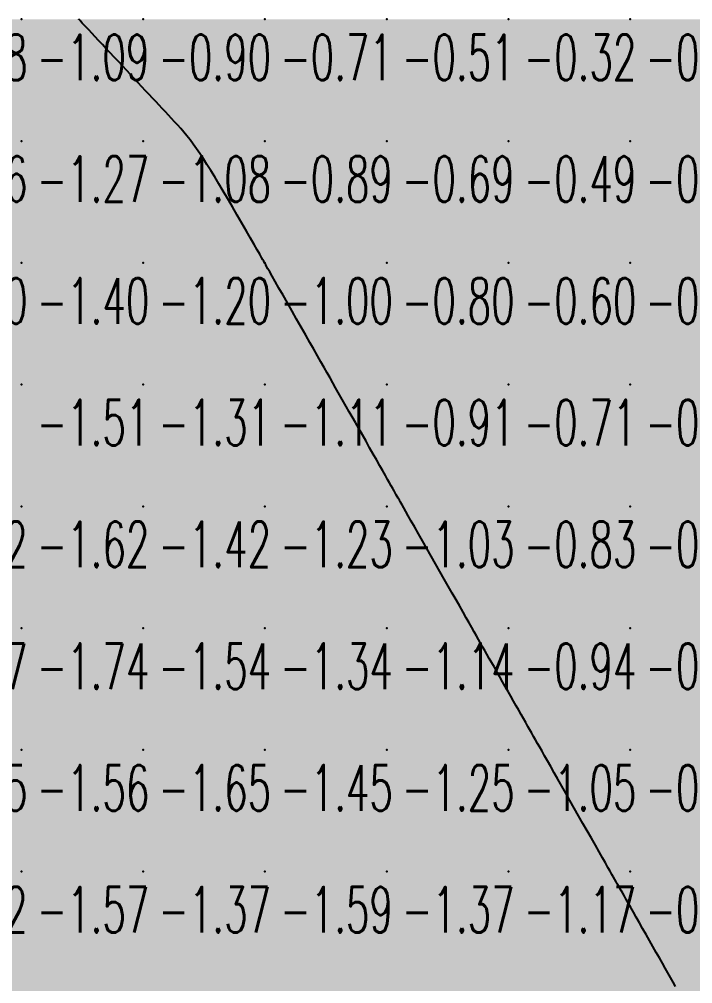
# Model space of a CAD drawing. Header units: millimetres. Extents: x 88261 to 90953, y 390274 to 392322.
# Drawn here: x 90150.1 to 90205.4, y 391898 to 391977.2 of the extents above; entities that cross this region are included whole.
import ezdxf
from ezdxf.enums import TextEntityAlignment as Align

# ---------------------------------------------------------------- set-up
doc = ezdxf.new("R2010")
doc.units = ezdxf.units.MM
doc.header["$LTSCALE"] = 25
for name, color, linetype in [('CN_03_00', 7, 'Continuous'), ('COTEAlt', 7, 'Continuous'), ('TN_COLORIAGE', 7, 'Continuous')]:
    doc.layers.add(name, color=color, linetype=linetype)
doc.styles.add('Simplex 1.0', font='Simplex.shx', dxfattribs={"width": 0.99, "height": 2.5})
doc.styles.get("Standard").update_dxf_attribs({"font": 'times.ttf'})

# ---------------------------------------------------------------- blocks, each defined once
blk = doc.blocks.new('COTE')
at = {"color": 0}
blk.add_point((0, 0), dxfattribs=at)
at = {"layer": 'COTEAlt'}
blk.add_attdef('ALT', text='', height=3.75, dxfattribs=at).set_placement((1.25, -1.25), align=Align.TOP_LEFT)

msp = doc.modelspace()

# ---------------------------------------------------------------- linework, layer by layer
at = {"layer": 'CN_03_00', "elevation": -1, "flags": 128}
msp.add_lwpolyline([(90203.98, 391897.806), (90203.769, 391898.177), (90203.558, 391898.547), (90203.344, 391898.924), (90203.123, 391899.313), (90202.892, 391899.72), (90202.647, 391900.151), (90202.386, 391900.611), (90202.113, 391901.092), (90201.832, 391901.586), (90201.55, 391902.083), (90201.271, 391902.574), (90201.001, 391903.05), (90200.744, 391903.502), (90200.507, 391903.92), (90200.292, 391904.298), (90200.099, 391904.637), (90199.926, 391904.941), (90199.771, 391905.214), (90199.632, 391905.46), (90199.506, 391905.682), (90199.391, 391905.884), (90199.286, 391906.07), (90199.186, 391906.244), (90199.089, 391906.417), (90198.986, 391906.596), (90198.874, 391906.794), (90198.747, 391907.018), (90198.598, 391907.28), (90198.422, 391907.59), (90198.214, 391907.956), (90197.969, 391908.387), (90197.692, 391908.875), (90197.388, 391909.411), (90197.062, 391909.985), (90196.72, 391910.587), (90196.367, 391911.207), (90196.01, 391911.837), (90195.653, 391912.466), (90195.301, 391913.085), (90194.958, 391913.689), (90194.626, 391914.273), (90194.308, 391914.834), (90194.005, 391915.366), (90193.722, 391915.866), (90193.459, 391916.328), (90193.22, 391916.749), (90193.006, 391917.126), (90192.813, 391917.465), (90192.637, 391917.775), (90192.473, 391918.064), (90192.316, 391918.34), (90192.162, 391918.611), (90192.006, 391918.887), (90191.842, 391919.174), (90191.668, 391919.48), (90191.484, 391919.805), (90191.29, 391920.146), (90191.088, 391920.502), (90190.879, 391920.871), (90190.663, 391921.25), (90190.442, 391921.639), (90190.217, 391922.035), (90189.99, 391922.435), (90189.761, 391922.838), (90189.534, 391923.238), (90189.309, 391923.633), (90189.09, 391924.02), (90188.877, 391924.394), (90188.673, 391924.753), (90188.481, 391925.093), (90188.3, 391925.411), (90188.127, 391925.715), (90187.958, 391926.012), (90187.789, 391926.31), (90187.615, 391926.617), (90187.431, 391926.94), (90187.234, 391927.287), (90187.018, 391927.667), (90186.781, 391928.085), (90186.522, 391928.541), (90186.244, 391929.03), (90185.948, 391929.551), (90185.636, 391930.1), (90185.31, 391930.674), (90184.971, 391931.271), (90184.621, 391931.888), (90184.262, 391932.519), (90183.901, 391933.156), (90183.543, 391933.786), (90183.194, 391934.4), (90182.861, 391934.985), (90182.551, 391935.531), (90182.27, 391936.026), (90182.024, 391936.46), (90181.817, 391936.824), (90181.646, 391937.125), (90181.505, 391937.373), (90181.388, 391937.58), (90181.288, 391937.756), (90181.2, 391937.91), (90181.119, 391938.054), (90181.037, 391938.197), (90180.951, 391938.349), (90180.855, 391938.517), (90180.748, 391938.706), (90180.626, 391938.921), (90180.486, 391939.168), (90180.325, 391939.451), (90180.14, 391939.776), (90179.928, 391940.149), (90179.688, 391940.573), (90179.424, 391941.038), (90179.141, 391941.535), (90178.847, 391942.053), (90178.548, 391942.58), (90178.248, 391943.107), (90177.956, 391943.622), (90177.676, 391944.115), (90177.413, 391944.578), (90177.165, 391945.014), (90176.93, 391945.428), (90176.704, 391945.826), (90176.483, 391946.215), (90176.265, 391946.599), (90176.046, 391946.985), (90175.822, 391947.378), (90175.592, 391947.784), (90175.352, 391948.206), (90175.1, 391948.649), (90174.835, 391949.116), (90174.554, 391949.611), (90174.255, 391950.138), (90173.936, 391950.7), (90173.594, 391951.301), (90173.23, 391951.942), (90172.852, 391952.607), (90172.47, 391953.28), (90172.094, 391953.943), (90171.733, 391954.578), (90171.398, 391955.167), (90171.099, 391955.693), (90170.847, 391956.138), (90170.647, 391956.49), (90170.497, 391956.755), (90170.388, 391956.945), (90170.315, 391957.074), (90170.27, 391957.154), (90170.245, 391957.197), (90170.235, 391957.214), (90170.232, 391957.22), (90170.23, 391957.225), (90170.22, 391957.242), (90170.196, 391957.283), (90170.151, 391957.362), (90170.078, 391957.49), (90169.969, 391957.68), (90169.819, 391957.944), (90169.618, 391958.294), (90169.364, 391958.738), (90169.063, 391959.263), (90168.725, 391959.852), (90168.36, 391960.487), (90167.977, 391961.151), (90167.585, 391961.825), (90167.196, 391962.493), (90166.817, 391963.136), (90166.458, 391963.74), (90166.118, 391964.305), (90165.795, 391964.831), (90165.487, 391965.323), (90165.192, 391965.782), (90164.907, 391966.209), (90164.632, 391966.608), (90164.364, 391966.98), (90164.101, 391967.328), (90163.842, 391967.655), (90163.586, 391967.964), (90163.333, 391968.259), (90163.081, 391968.543), (90162.83, 391968.819), (90162.578, 391969.091), (90162.325, 391969.362), (90162.07, 391969.635), (90161.812, 391969.911), (90161.549, 391970.191), (90161.282, 391970.477), (90161.009, 391970.769), (90160.728, 391971.069), (90160.44, 391971.377), (90160.143, 391971.695), (90159.836, 391972.022), (90159.521, 391972.359), (90159.199, 391972.703), (90158.872, 391973.053), (90158.541, 391973.407), (90158.208, 391973.762), (90157.875, 391974.118), (90157.543, 391974.473), (90157.214, 391974.824), (90156.893, 391975.168), (90156.584, 391975.498), (90156.291, 391975.811), (90156.02, 391976.101), (90155.775, 391976.363), (90155.561, 391976.592), (90155.382, 391976.784), (90155.241, 391976.934), (90155.135, 391977.047), (90155.059, 391977.128), (90155.008, 391977.182), (90154.978, 391977.215), (90154.962, 391977.232), (90154.956, 391977.239), (90154.955, 391977.239)], dxfattribs=at)
at = {"layer": 'TN_COLORIAGE', "color": 101}
for points in [[(90140.249, 391977.239, -1.091), (90140.249, 391967.239, -1.091), (90150.249, 391977.239, -1.091)], [(90150.249, 391967.239, -1.464), (90150.249, 391977.239, -1.464), (90140.249, 391967.239, -1.464)], [(90150.249, 391967.239, -1), (90157.514, 391974.504, -1), (90150.249, 391977.239, -1), (90154.955, 391977.239, -1)], [(90150.249, 391967.239, -1), (90157.514, 391974.504, -1), (90160.249, 391967.239, -1), (90160.249, 391971.581, -1)], [(90162.347, 391969.338, -1.078), (90160.249, 391971.581, -1.078), (90160.249, 391967.239, -1.078)], [(90162.347, 391969.338, -1.078), (90164.311, 391967.239, -1.078), (90160.249, 391967.239, -1.078)], [(90140.249, 391967.239, -1.271), (90140.249, 391957.239, -1.271), (90150.249, 391967.239, -1.271)], [(90140.249, 391957.239, -1.271), (90150.249, 391957.239, -1.271), (90150.249, 391967.239, -1.271)], [(90150.249, 391967.239, -1.078), (90150.249, 391957.239, -1.078), (90160.249, 391967.239, -1.078)], [(90150.249, 391957.239, -1.078), (90160.249, 391957.239, -1.078), (90160.249, 391967.239, -1.078)], [(90160.249, 391957.239, -1), (90166.593, 391963.584, -1), (90160.249, 391967.239, -1), (90164.311, 391967.239, -1)], [(90166.593, 391963.584, -1.199), (90170.221, 391957.239, -1.199), (90160.249, 391957.239, -1.199)], [(90140.249, 391957.239, -1.398), (90140.249, 391947.239, -1.398), (90150.249, 391957.239, -1.398)], [(90140.249, 391947.239, -1.398), (90150.249, 391947.239, -1.398), (90150.249, 391957.239, -1.398)], [(90150.249, 391957.239, -1.199), (90150.249, 391947.239, -1.199), (90160.249, 391957.239, -1.199)], [(90150.249, 391947.239, -1.199), (90160.249, 391947.239, -1.199), (90160.249, 391957.239, -1.199)], [(90160.249, 391947.239, -1), (90170.231, 391957.222, -1), (90160.249, 391957.239, -1), (90170.221, 391957.239, -1)], [(90160.249, 391947.239, -1), (90170.231, 391957.222, -1), (90170.249, 391947.239, -1), (90170.249, 391957.191, -1)], [(90173.854, 391950.844, -1.113), (90170.249, 391957.191, -1.113), (90170.249, 391947.239, -1.113)], [(90173.854, 391950.844, -1.113), (90175.901, 391947.239, -1.113), (90170.249, 391947.239, -1.113)], [(90140.249, 391937.239, -1.511), (90150.249, 391937.239, -1.511), (90150.249, 391947.239, -1.511)], [(90140.249, 391947.239, -1.511), (90140.249, 391937.239, -1.511), (90150.249, 391947.239, -1.511)], [(90150.249, 391937.239, -1.312), (90160.249, 391937.239, -1.312), (90160.249, 391947.239, -1.312)], [(90150.249, 391947.239, -1.312), (90150.249, 391937.239, -1.312), (90160.249, 391947.239, -1.312)], [(90160.249, 391937.239, -1.113), (90170.249, 391937.239, -1.113), (90170.249, 391947.239, -1.113)], [(90160.249, 391947.239, -1.113), (90160.249, 391937.239, -1.113), (90170.249, 391947.239, -1.113)], [(90170.249, 391937.239, -1), (90177.476, 391944.467, -1), (90170.249, 391947.239, -1), (90175.901, 391947.239, -1)], [(90170.249, 391937.239, -1), (90177.476, 391944.467, -1), (90180.249, 391937.239, -1), (90180.249, 391939.585, -1)], [(90181.099, 391938.089, -1.027), (90180.249, 391939.585, -1.027), (90180.249, 391937.239, -1.027)], [(90181.099, 391938.089, -1.027), (90181.581, 391937.239, -1.027), (90180.249, 391937.239, -1.027)], [(90140.249, 391937.239, -1.624), (90140.249, 391927.239, -1.624), (90150.249, 391937.239, -1.624)], [(90140.249, 391927.239, -1.624), (90150.249, 391927.239, -1.624), (90150.249, 391937.239, -1.624)], [(90150.249, 391937.239, -1.425), (90150.249, 391927.239, -1.425), (90160.249, 391937.239, -1.425)], [(90150.249, 391927.239, -1.425), (90160.249, 391927.239, -1.425), (90160.249, 391937.239, -1.425)], [(90160.249, 391937.239, -1.226), (90160.249, 391927.239, -1.226), (90170.249, 391937.239, -1.226)], [(90160.249, 391927.239, -1.226), (90170.249, 391927.239, -1.226), (90170.249, 391937.239, -1.226)], [(90170.249, 391937.239, -1.027), (90170.249, 391927.239, -1.027), (90180.249, 391937.239, -1.027)], [(90170.249, 391927.239, -1.027), (90180.249, 391927.239, -1.027), (90180.249, 391937.239, -1.027)], [(90180.249, 391927.239, -1), (90184.721, 391931.712, -1), (90180.249, 391937.239, -1), (90181.581, 391937.239, -1)], [(90184.721, 391931.712, -1.14), (90187.261, 391927.239, -1.14), (90180.249, 391927.239, -1.14)], [(90140.249, 391917.239, -1.737), (90150.249, 391917.239, -1.737), (90150.249, 391927.239, -1.737)], [(90140.249, 391927.239, -1.737), (90140.249, 391917.239, -1.737), (90150.249, 391927.239, -1.737)], [(90150.249, 391917.239, -1.538), (90160.249, 391917.239, -1.538), (90160.249, 391927.239, -1.538)], [(90150.249, 391927.239, -1.538), (90150.249, 391917.239, -1.538), (90160.249, 391927.239, -1.538)], [(90160.249, 391917.239, -1.339), (90170.249, 391917.239, -1.339), (90170.249, 391927.239, -1.339)], [(90160.249, 391927.239, -1.339), (90160.249, 391917.239, -1.339), (90170.249, 391927.239, -1.339)], [(90170.249, 391917.239, -1.14), (90180.249, 391917.239, -1.14), (90180.249, 391927.239, -1.14)], [(90170.249, 391927.239, -1.14), (90170.249, 391917.239, -1.14), (90180.249, 391927.239, -1.14)], [(90180.249, 391917.239, -1), (90188.343, 391925.334, -1), (90180.249, 391927.239, -1), (90187.261, 391927.239, -1)], [(90180.249, 391917.239, -1), (90188.343, 391925.334, -1), (90190.249, 391917.239, -1), (90190.249, 391921.98, -1)], [(90191.966, 391918.956, -1.054), (90190.249, 391921.98, -1.054), (90190.249, 391917.239, -1.054)], [(90191.966, 391918.956, -1.054), (90192.941, 391917.239, -1.054), (90190.249, 391917.239, -1.054)], [(90140.249, 391907.239, -1.563), (90150.249, 391907.239, -1.563), (90150.249, 391917.239, -1.563)], [(90140.249, 391917.239, -1.563), (90140.249, 391907.239, -1.563), (90150.249, 391917.239, -1.563)], [(90150.249, 391907.239, -1.651), (90160.249, 391907.239, -1.651), (90160.249, 391917.239, -1.651)], [(90150.249, 391917.239, -1.651), (90150.249, 391907.239, -1.651), (90160.249, 391917.239, -1.651)], [(90160.249, 391907.239, -1.452), (90170.249, 391907.239, -1.452), (90170.249, 391917.239, -1.452)], [(90160.249, 391917.239, -1.452), (90160.249, 391907.239, -1.452), (90170.249, 391917.239, -1.452)], [(90170.249, 391907.239, -1.253), (90180.249, 391907.239, -1.253), (90180.249, 391917.239, -1.253)], [(90170.249, 391917.239, -1.253), (90170.249, 391907.239, -1.253), (90180.249, 391917.239, -1.253)], [(90180.249, 391907.239, -1.054), (90190.249, 391907.239, -1.054), (90190.249, 391917.239, -1.054)], [(90180.249, 391917.239, -1.054), (90180.249, 391907.239, -1.054), (90190.249, 391917.239, -1.054)], [(90190.249, 391907.239, -1), (90195.588, 391912.579, -1), (90190.249, 391917.239, -1), (90192.941, 391917.239, -1)], [(90195.588, 391912.579, -1.167), (90198.621, 391907.239, -1.167), (90190.249, 391907.239, -1.167)], [(90140.249, 391907.239, -1.571), (90140.249, 391897.239, -1.571), (90150.249, 391907.239, -1.571)], [(90140.249, 391897.239, -1.571), (90150.249, 391897.239, -1.571), (90150.249, 391907.239, -1.571)], [(90150.249, 391907.239, -1.365), (90150.249, 391897.239, -1.365), (90160.249, 391907.239, -1.365)], [(90150.249, 391897.239, -1.365), (90160.249, 391897.239, -1.365), (90160.249, 391907.239, -1.365)], [(90160.249, 391907.239, -1.589), (90160.249, 391897.239, -1.589), (90170.249, 391907.239, -1.589)], [(90160.249, 391897.239, -1.589), (90170.249, 391897.239, -1.589), (90170.249, 391907.239, -1.589)], [(90170.249, 391907.239, -1.366), (90170.249, 391897.239, -1.366), (90180.249, 391907.239, -1.366)], [(90170.249, 391897.239, -1.366), (90180.249, 391897.239, -1.366), (90180.249, 391907.239, -1.366)], [(90180.249, 391907.239, -1.167), (90180.249, 391897.239, -1.167), (90190.249, 391907.239, -1.167)], [(90180.249, 391897.239, -1.167), (90190.249, 391897.239, -1.167), (90190.249, 391907.239, -1.167)], [(90190.249, 391897.239, -1), (90199.211, 391906.201, -1), (90190.249, 391907.239, -1), (90198.621, 391907.239, -1)], [(90190.249, 391897.239, -1), (90199.211, 391906.201, -1), (90200.249, 391897.239, -1), (90200.249, 391904.374, -1)], [(90202.833, 391899.824, -1.081), (90200.249, 391904.374, -1.081), (90200.249, 391897.239, -1.081)], [(90202.833, 391899.824, -1.081), (90204.301, 391897.239, -1.081), (90200.249, 391897.239, -1.081)]]:
    msp.add_solid(points, dxfattribs=at)
at = {"layer": 'TN_COLORIAGE', "color": 91}
for points in [[(90154.955, 391977.239, -0.898), (90157.514, 391974.504, -0.898), (90160.249, 391977.239, -0.898)], [(90160.249, 391971.581, -0.898), (90157.514, 391974.504, -0.898), (90160.249, 391977.239, -0.898)], [(90160.249, 391971.581, -0.705), (90162.347, 391969.338, -0.705), (90160.249, 391977.239, -0.705), (90170.249, 391977.239, -0.705)], [(90164.311, 391967.239, -0.705), (90162.347, 391969.338, -0.705), (90170.249, 391967.239, -0.705), (90170.249, 391977.239, -0.705)], [(90170.249, 391977.239, -0.512), (90170.249, 391967.239, -0.512), (90180.249, 391977.239, -0.512)], [(90180.249, 391967.239, -0.886), (90180.249, 391977.239, -0.886), (90170.249, 391967.239, -0.886)], [(90180.249, 391977.239, -0.32), (90180.249, 391967.239, -0.32), (90190.249, 391977.239, -0.32)], [(90190.249, 391967.239, -0.687), (90190.249, 391977.239, -0.687), (90180.249, 391967.239, -0.687)], [(90190.249, 391977.239, -0.127), (90190.249, 391967.239, -0.127), (90200.249, 391977.239, -0.127)], [(90200.249, 391967.239, -0.488), (90200.249, 391977.239, -0.488), (90190.249, 391967.239, -0.488)], [(90200.249, 391967.239), (90208.39, 391975.381), (90200.249, 391977.239), (90206.829, 391977.239)], [(90200.249, 391967.239), (90208.39, 391975.381), (90210.249, 391967.239), (90210.249, 391972.998)], [(90164.311, 391967.239, -0.886), (90166.593, 391963.584, -0.886), (90170.249, 391967.239, -0.886)], [(90170.221, 391957.239, -0.886), (90166.593, 391963.584, -0.886), (90170.249, 391957.239, -0.886), (90170.249, 391967.239, -0.886)], [(90170.249, 391967.239, -0.687), (90170.249, 391957.239, -0.687), (90180.249, 391967.239, -0.687)], [(90170.249, 391957.239, -0.687), (90180.249, 391957.239, -0.687), (90180.249, 391967.239, -0.687)], [(90180.249, 391967.239, -0.488), (90180.249, 391957.239, -0.488), (90190.249, 391967.239, -0.488)], [(90180.249, 391957.239, -0.488), (90190.249, 391957.239, -0.488), (90190.249, 391967.239, -0.488)], [(90190.249, 391967.239, -0.289), (90190.249, 391957.239, -0.289), (90200.249, 391967.239, -0.289)], [(90190.249, 391957.239, -0.289), (90200.249, 391957.239, -0.289), (90200.249, 391967.239, -0.289)], [(90200.249, 391967.239, -0.09), (90200.249, 391957.239, -0.09), (90210.249, 391967.239, -0.09)], [(90200.249, 391957.239, -0.09), (90210.249, 391957.239, -0.09), (90210.249, 391967.239, -0.09)], [(90170.221, 391957.239, -0.999), (90170.231, 391957.222, -0.999), (90170.249, 391957.239, -0.999)], [(90170.249, 391957.191, -0.999), (90170.231, 391957.222, -0.999), (90170.249, 391957.239, -0.999)], [(90170.249, 391957.191, -0.8), (90173.854, 391950.844, -0.8), (90170.249, 391957.239, -0.8), (90180.249, 391957.239, -0.8)], [(90175.901, 391947.239, -0.8), (90173.854, 391950.844, -0.8), (90180.249, 391947.239, -0.8), (90180.249, 391957.239, -0.8)], [(90180.249, 391957.239, -0.601), (90180.249, 391947.239, -0.601), (90190.249, 391957.239, -0.601)], [(90180.249, 391947.239, -0.601), (90190.249, 391947.239, -0.601), (90190.249, 391957.239, -0.601)], [(90190.249, 391957.239, -0.402), (90190.249, 391947.239, -0.402), (90200.249, 391957.239, -0.402)], [(90190.249, 391947.239, -0.402), (90200.249, 391947.239, -0.402), (90200.249, 391957.239, -0.402)], [(90200.249, 391957.239, -0.203), (90200.249, 391947.239, -0.203), (90210.249, 391957.239, -0.203)], [(90200.249, 391947.239, -0.203), (90210.249, 391947.239, -0.203), (90210.249, 391957.239, -0.203)], [(90175.901, 391947.239, -0.913), (90177.476, 391944.467, -0.913), (90180.249, 391947.239, -0.913)], [(90180.249, 391939.585, -0.913), (90177.476, 391944.467, -0.913), (90180.249, 391947.239, -0.913)], [(90180.249, 391939.585, -0.714), (90181.099, 391938.089, -0.714), (90180.249, 391947.239, -0.714), (90190.249, 391947.239, -0.714)], [(90181.581, 391937.239, -0.714), (90181.099, 391938.089, -0.714), (90190.249, 391937.239, -0.714), (90190.249, 391947.239, -0.714)], [(90190.249, 391937.239, -0.515), (90200.249, 391937.239, -0.515), (90200.249, 391947.239, -0.515)], [(90190.249, 391947.239, -0.515), (90190.249, 391937.239, -0.515), (90200.249, 391947.239, -0.515)], [(90200.249, 391937.239, -0.316), (90210.249, 391937.239, -0.316), (90210.249, 391947.239, -0.316)], [(90200.249, 391947.239, -0.316), (90200.249, 391937.239, -0.316), (90210.249, 391947.239, -0.316)], [(90181.581, 391937.239, -0.827), (90184.721, 391931.712, -0.827), (90190.249, 391937.239, -0.827)], [(90187.261, 391927.239, -0.827), (90184.721, 391931.712, -0.827), (90190.249, 391927.239, -0.827), (90190.249, 391937.239, -0.827)], [(90190.249, 391927.239, -0.628), (90200.249, 391927.239, -0.628), (90200.249, 391937.239, -0.628)], [(90190.249, 391937.239, -0.628), (90190.249, 391927.239, -0.628), (90200.249, 391937.239, -0.628)], [(90200.249, 391927.239, -0.429), (90210.249, 391927.239, -0.429), (90210.249, 391937.239, -0.429)], [(90200.249, 391937.239, -0.429), (90200.249, 391927.239, -0.429), (90210.249, 391937.239, -0.429)], [(90187.261, 391927.239, -0.94), (90188.343, 391925.334, -0.94), (90190.249, 391927.239, -0.94)], [(90190.249, 391921.98, -0.94), (90188.343, 391925.334, -0.94), (90190.249, 391927.239, -0.94)], [(90190.249, 391921.98, -0.741), (90191.966, 391918.956, -0.741), (90190.249, 391927.239, -0.741), (90200.249, 391927.239, -0.741)], [(90192.941, 391917.239, -0.741), (90191.966, 391918.956, -0.741), (90200.249, 391917.239, -0.741), (90200.249, 391927.239, -0.741)], [(90200.249, 391917.239, -0.542), (90210.249, 391917.239, -0.542), (90210.249, 391927.239, -0.542)], [(90200.249, 391927.239, -0.542), (90200.249, 391917.239, -0.542), (90210.249, 391927.239, -0.542)], [(90192.941, 391917.239, -0.854), (90195.588, 391912.579, -0.854), (90200.249, 391917.239, -0.854)], [(90198.621, 391907.239, -0.854), (90195.588, 391912.579, -0.854), (90200.249, 391907.239, -0.854), (90200.249, 391917.239, -0.854)], [(90200.249, 391907.239, -0.655), (90210.249, 391907.239, -0.655), (90210.249, 391917.239, -0.655)], [(90200.249, 391917.239, -0.655), (90200.249, 391907.239, -0.655), (90210.249, 391917.239, -0.655)], [(90198.621, 391907.239, -0.968), (90199.211, 391906.201, -0.968), (90200.249, 391907.239, -0.968)], [(90200.249, 391904.374, -0.968), (90199.211, 391906.201, -0.968), (90200.249, 391907.239, -0.968)], [(90200.249, 391904.374, -0.768), (90202.833, 391899.824, -0.768), (90200.249, 391907.239, -0.768), (90210.249, 391907.239, -0.768)], [(90204.301, 391897.239, -0.768), (90202.833, 391899.824, -0.768), (90210.249, 391897.239, -0.768), (90210.249, 391907.239, -0.768)]]:
    msp.add_solid(points, dxfattribs=at)

# ---------------------------------------------------------------- block references
at = {"layer": 'COTEAlt'}
ref = msp.add_blockref('COTE', (90140.249, 391977.239), dxfattribs=at)
ref.add_attrib('ALT', '-1.28', dxfattribs={"height": 3.75, "style": 'Simplex 1.0', "width": 0.6}).set_placement((90141.499, 391975.989), align=Align.TOP_LEFT)
ref = msp.add_blockref('COTE', (90150.249, 391977.239), dxfattribs=at)
ref.add_attrib('ALT', '-1.09', dxfattribs={"height": 3.75, "style": 'Simplex 1.0', "width": 0.6}).set_placement((90151.499, 391975.989), align=Align.TOP_LEFT)
ref = msp.add_blockref('COTE', (90160.249, 391977.239), dxfattribs=at)
ref.add_attrib('ALT', '-0.90', dxfattribs={"height": 3.75, "style": 'Simplex 1.0', "width": 0.6}).set_placement((90161.499, 391975.989), align=Align.TOP_LEFT)
ref = msp.add_blockref('COTE', (90170.249, 391977.239), dxfattribs=at)
ref.add_attrib('ALT', '-0.71', dxfattribs={"height": 3.75, "style": 'Simplex 1.0', "width": 0.6}).set_placement((90171.499, 391975.989), align=Align.TOP_LEFT)
ref = msp.add_blockref('COTE', (90180.249, 391977.239), dxfattribs=at)
ref.add_attrib('ALT', '-0.51', dxfattribs={"height": 3.75, "style": 'Simplex 1.0', "width": 0.6}).set_placement((90181.499, 391975.989), align=Align.TOP_LEFT)
ref = msp.add_blockref('COTE', (90190.249, 391977.239), dxfattribs=at)
ref.add_attrib('ALT', '-0.32', dxfattribs={"height": 3.75, "style": 'Simplex 1.0', "width": 0.6}).set_placement((90191.499, 391975.989), align=Align.TOP_LEFT)
ref = msp.add_blockref('COTE', (90200.249, 391977.239), dxfattribs=at)
ref.add_attrib('ALT', '-0.13', dxfattribs={"height": 3.75, "style": 'Simplex 1.0', "width": 0.6}).set_placement((90201.499, 391975.989), align=Align.TOP_LEFT)
ref = msp.add_blockref('COTE', (90140.249, 391967.239), dxfattribs=at)
ref.add_attrib('ALT', '-1.46', dxfattribs={"height": 3.75, "style": 'Simplex 1.0', "width": 0.6}).set_placement((90141.499, 391965.989), align=Align.TOP_LEFT)
ref = msp.add_blockref('COTE', (90150.249, 391967.239), dxfattribs=at)
ref.add_attrib('ALT', '-1.27', dxfattribs={"height": 3.75, "style": 'Simplex 1.0', "width": 0.6}).set_placement((90151.499, 391965.989), align=Align.TOP_LEFT)
ref = msp.add_blockref('COTE', (90160.249, 391967.239), dxfattribs=at)
ref.add_attrib('ALT', '-1.08', dxfattribs={"height": 3.75, "style": 'Simplex 1.0', "width": 0.6}).set_placement((90161.499, 391965.989), align=Align.TOP_LEFT)
ref = msp.add_blockref('COTE', (90170.249, 391967.239), dxfattribs=at)
ref.add_attrib('ALT', '-0.89', dxfattribs={"height": 3.75, "style": 'Simplex 1.0', "width": 0.6}).set_placement((90171.499, 391965.989), align=Align.TOP_LEFT)
ref = msp.add_blockref('COTE', (90180.249, 391967.239), dxfattribs=at)
ref.add_attrib('ALT', '-0.69', dxfattribs={"height": 3.75, "style": 'Simplex 1.0', "width": 0.6}).set_placement((90181.499, 391965.989), align=Align.TOP_LEFT)
ref = msp.add_blockref('COTE', (90190.249, 391967.239), dxfattribs=at)
ref.add_attrib('ALT', '-0.49', dxfattribs={"height": 3.75, "style": 'Simplex 1.0', "width": 0.6}).set_placement((90191.499, 391965.989), align=Align.TOP_LEFT)
ref = msp.add_blockref('COTE', (90200.249, 391967.239), dxfattribs=at)
ref.add_attrib('ALT', '-0.29', dxfattribs={"height": 3.75, "style": 'Simplex 1.0', "width": 0.6}).set_placement((90201.499, 391965.989), align=Align.TOP_LEFT)
ref = msp.add_blockref('COTE', (90140.249, 391957.239), dxfattribs=at)
ref.add_attrib('ALT', '-1.60', dxfattribs={"height": 3.75, "style": 'Simplex 1.0', "width": 0.6}).set_placement((90141.499, 391955.989), align=Align.TOP_LEFT)
ref = msp.add_blockref('COTE', (90150.249, 391957.239), dxfattribs=at)
ref.add_attrib('ALT', '-1.40', dxfattribs={"height": 3.75, "style": 'Simplex 1.0', "width": 0.6}).set_placement((90151.499, 391955.989), align=Align.TOP_LEFT)
ref = msp.add_blockref('COTE', (90160.249, 391957.239), dxfattribs=at)
ref.add_attrib('ALT', '-1.20', dxfattribs={"height": 3.75, "style": 'Simplex 1.0', "width": 0.6}).set_placement((90161.499, 391955.989), align=Align.TOP_LEFT)
ref = msp.add_blockref('COTE', (90170.249, 391957.239), dxfattribs=at)
ref.add_attrib('ALT', '-1.00', dxfattribs={"height": 3.75, "style": 'Simplex 1.0', "width": 0.6}).set_placement((90171.499, 391955.989), align=Align.TOP_LEFT)
ref = msp.add_blockref('COTE', (90180.249, 391957.239), dxfattribs=at)
ref.add_attrib('ALT', '-0.80', dxfattribs={"height": 3.75, "style": 'Simplex 1.0', "width": 0.6}).set_placement((90181.499, 391955.989), align=Align.TOP_LEFT)
ref = msp.add_blockref('COTE', (90190.249, 391957.239), dxfattribs=at)
ref.add_attrib('ALT', '-0.60', dxfattribs={"height": 3.75, "style": 'Simplex 1.0', "width": 0.6}).set_placement((90191.499, 391955.989), align=Align.TOP_LEFT)
ref = msp.add_blockref('COTE', (90200.249, 391957.239), dxfattribs=at)
ref.add_attrib('ALT', '-0.40', dxfattribs={"height": 3.75, "style": 'Simplex 1.0', "width": 0.6}).set_placement((90201.499, 391955.989), align=Align.TOP_LEFT)
ref = msp.add_blockref('COTE', (90150.249, 391947.239), dxfattribs=at)
ref.add_attrib('ALT', '-1.51', dxfattribs={"height": 3.75, "style": 'Simplex 1.0', "width": 0.6}).set_placement((90151.499, 391945.989), align=Align.TOP_LEFT)
ref = msp.add_blockref('COTE', (90160.249, 391947.239), dxfattribs=at)
ref.add_attrib('ALT', '-1.31', dxfattribs={"height": 3.75, "style": 'Simplex 1.0', "width": 0.6}).set_placement((90161.499, 391945.989), align=Align.TOP_LEFT)
ref = msp.add_blockref('COTE', (90170.249, 391947.239), dxfattribs=at)
ref.add_attrib('ALT', '-1.11', dxfattribs={"height": 3.75, "style": 'Simplex 1.0', "width": 0.6}).set_placement((90171.499, 391945.989), align=Align.TOP_LEFT)
ref = msp.add_blockref('COTE', (90180.249, 391947.239), dxfattribs=at)
ref.add_attrib('ALT', '-0.91', dxfattribs={"height": 3.75, "style": 'Simplex 1.0', "width": 0.6}).set_placement((90181.499, 391945.989), align=Align.TOP_LEFT)
ref = msp.add_blockref('COTE', (90190.249, 391947.239), dxfattribs=at)
ref.add_attrib('ALT', '-0.71', dxfattribs={"height": 3.75, "style": 'Simplex 1.0', "width": 0.6}).set_placement((90191.499, 391945.989), align=Align.TOP_LEFT)
ref = msp.add_blockref('COTE', (90200.249, 391947.239), dxfattribs=at)
ref.add_attrib('ALT', '-0.52', dxfattribs={"height": 3.75, "style": 'Simplex 1.0', "width": 0.6}).set_placement((90201.499, 391945.989), align=Align.TOP_LEFT)
ref = msp.add_blockref('COTE', (90140.249, 391937.239), dxfattribs=at)
ref.add_attrib('ALT', '-1.82', dxfattribs={"height": 3.75, "style": 'Simplex 1.0', "width": 0.6}).set_placement((90141.499, 391935.989), align=Align.TOP_LEFT)
ref = msp.add_blockref('COTE', (90150.249, 391937.239), dxfattribs=at)
ref.add_attrib('ALT', '-1.62', dxfattribs={"height": 3.75, "style": 'Simplex 1.0', "width": 0.6}).set_placement((90151.499, 391935.989), align=Align.TOP_LEFT)
ref = msp.add_blockref('COTE', (90160.249, 391937.239), dxfattribs=at)
ref.add_attrib('ALT', '-1.42', dxfattribs={"height": 3.75, "style": 'Simplex 1.0', "width": 0.6}).set_placement((90161.499, 391935.989), align=Align.TOP_LEFT)
ref = msp.add_blockref('COTE', (90170.249, 391937.239), dxfattribs=at)
ref.add_attrib('ALT', '-1.23', dxfattribs={"height": 3.75, "style": 'Simplex 1.0', "width": 0.6}).set_placement((90171.499, 391935.989), align=Align.TOP_LEFT)
ref = msp.add_blockref('COTE', (90180.249, 391937.239), dxfattribs=at)
ref.add_attrib('ALT', '-1.03', dxfattribs={"height": 3.75, "style": 'Simplex 1.0', "width": 0.6}).set_placement((90181.499, 391935.989), align=Align.TOP_LEFT)
ref = msp.add_blockref('COTE', (90190.249, 391937.239), dxfattribs=at)
ref.add_attrib('ALT', '-0.83', dxfattribs={"height": 3.75, "style": 'Simplex 1.0', "width": 0.6}).set_placement((90191.499, 391935.989), align=Align.TOP_LEFT)
ref = msp.add_blockref('COTE', (90200.249, 391937.239), dxfattribs=at)
ref.add_attrib('ALT', '-0.63', dxfattribs={"height": 3.75, "style": 'Simplex 1.0', "width": 0.6}).set_placement((90201.499, 391935.989), align=Align.TOP_LEFT)
ref = msp.add_blockref('COTE', (90140.249, 391927.239), dxfattribs=at)
ref.add_attrib('ALT', '-1.77', dxfattribs={"height": 3.75, "style": 'Simplex 1.0', "width": 0.6}).set_placement((90141.499, 391925.989), align=Align.TOP_LEFT)
ref = msp.add_blockref('COTE', (90150.249, 391927.239), dxfattribs=at)
ref.add_attrib('ALT', '-1.74', dxfattribs={"height": 3.75, "style": 'Simplex 1.0', "width": 0.6}).set_placement((90151.499, 391925.989), align=Align.TOP_LEFT)
ref = msp.add_blockref('COTE', (90160.249, 391927.239), dxfattribs=at)
ref.add_attrib('ALT', '-1.54', dxfattribs={"height": 3.75, "style": 'Simplex 1.0', "width": 0.6}).set_placement((90161.499, 391925.989), align=Align.TOP_LEFT)
ref = msp.add_blockref('COTE', (90170.249, 391927.239), dxfattribs=at)
ref.add_attrib('ALT', '-1.34', dxfattribs={"height": 3.75, "style": 'Simplex 1.0', "width": 0.6}).set_placement((90171.499, 391925.989), align=Align.TOP_LEFT)
ref = msp.add_blockref('COTE', (90180.249, 391927.239), dxfattribs=at)
ref.add_attrib('ALT', '-1.14', dxfattribs={"height": 3.75, "style": 'Simplex 1.0', "width": 0.6}).set_placement((90181.499, 391925.989), align=Align.TOP_LEFT)
ref = msp.add_blockref('COTE', (90190.249, 391927.239), dxfattribs=at)
ref.add_attrib('ALT', '-0.94', dxfattribs={"height": 3.75, "style": 'Simplex 1.0', "width": 0.6}).set_placement((90191.499, 391925.989), align=Align.TOP_LEFT)
ref = msp.add_blockref('COTE', (90200.249, 391927.239), dxfattribs=at)
ref.add_attrib('ALT', '-0.74', dxfattribs={"height": 3.75, "style": 'Simplex 1.0', "width": 0.6}).set_placement((90201.499, 391925.989), align=Align.TOP_LEFT)
ref = msp.add_blockref('COTE', (90140.249, 391917.239), dxfattribs=at)
ref.add_attrib('ALT', '-1.75', dxfattribs={"height": 3.75, "style": 'Simplex 1.0', "width": 0.6}).set_placement((90141.499, 391915.989), align=Align.TOP_LEFT)
ref = msp.add_blockref('COTE', (90150.249, 391917.239), dxfattribs=at)
ref.add_attrib('ALT', '-1.56', dxfattribs={"height": 3.75, "style": 'Simplex 1.0', "width": 0.6}).set_placement((90151.499, 391915.989), align=Align.TOP_LEFT)
ref = msp.add_blockref('COTE', (90160.249, 391917.239), dxfattribs=at)
ref.add_attrib('ALT', '-1.65', dxfattribs={"height": 3.75, "style": 'Simplex 1.0', "width": 0.6}).set_placement((90161.499, 391915.989), align=Align.TOP_LEFT)
ref = msp.add_blockref('COTE', (90170.249, 391917.239), dxfattribs=at)
ref.add_attrib('ALT', '-1.45', dxfattribs={"height": 3.75, "style": 'Simplex 1.0', "width": 0.6}).set_placement((90171.499, 391915.989), align=Align.TOP_LEFT)
ref = msp.add_blockref('COTE', (90180.249, 391917.239), dxfattribs=at)
ref.add_attrib('ALT', '-1.25', dxfattribs={"height": 3.75, "style": 'Simplex 1.0', "width": 0.6}).set_placement((90181.499, 391915.989), align=Align.TOP_LEFT)
ref = msp.add_blockref('COTE', (90190.249, 391917.239), dxfattribs=at)
ref.add_attrib('ALT', '-1.05', dxfattribs={"height": 3.75, "style": 'Simplex 1.0', "width": 0.6}).set_placement((90191.499, 391915.989), align=Align.TOP_LEFT)
ref = msp.add_blockref('COTE', (90200.249, 391917.239), dxfattribs=at)
ref.add_attrib('ALT', '-0.85', dxfattribs={"height": 3.75, "style": 'Simplex 1.0', "width": 0.6}).set_placement((90201.499, 391915.989), align=Align.TOP_LEFT)
ref = msp.add_blockref('COTE', (90140.249, 391907.239), dxfattribs=at)
ref.add_attrib('ALT', '-1.62', dxfattribs={"height": 3.75, "style": 'Simplex 1.0', "width": 0.6}).set_placement((90141.499, 391905.989), align=Align.TOP_LEFT)
ref = msp.add_blockref('COTE', (90150.249, 391907.239), dxfattribs=at)
ref.add_attrib('ALT', '-1.57', dxfattribs={"height": 3.75, "style": 'Simplex 1.0', "width": 0.6}).set_placement((90151.499, 391905.989), align=Align.TOP_LEFT)
ref = msp.add_blockref('COTE', (90160.249, 391907.239), dxfattribs=at)
ref.add_attrib('ALT', '-1.37', dxfattribs={"height": 3.75, "style": 'Simplex 1.0', "width": 0.6}).set_placement((90161.499, 391905.989), align=Align.TOP_LEFT)
ref = msp.add_blockref('COTE', (90170.249, 391907.239), dxfattribs=at)
ref.add_attrib('ALT', '-1.59', dxfattribs={"height": 3.75, "style": 'Simplex 1.0', "width": 0.6}).set_placement((90171.499, 391905.989), align=Align.TOP_LEFT)
ref = msp.add_blockref('COTE', (90180.249, 391907.239), dxfattribs=at)
ref.add_attrib('ALT', '-1.37', dxfattribs={"height": 3.75, "style": 'Simplex 1.0', "width": 0.6}).set_placement((90181.499, 391905.989), align=Align.TOP_LEFT)
ref = msp.add_blockref('COTE', (90190.249, 391907.239), dxfattribs=at)
ref.add_attrib('ALT', '-1.17', dxfattribs={"height": 3.75, "style": 'Simplex 1.0', "width": 0.6}).set_placement((90191.499, 391905.989), align=Align.TOP_LEFT)
ref = msp.add_blockref('COTE', (90200.249, 391907.239), dxfattribs=at)
ref.add_attrib('ALT', '-0.97', dxfattribs={"height": 3.75, "style": 'Simplex 1.0', "width": 0.6}).set_placement((90201.499, 391905.989), align=Align.TOP_LEFT)

doc.saveas('drawing.dxf')
